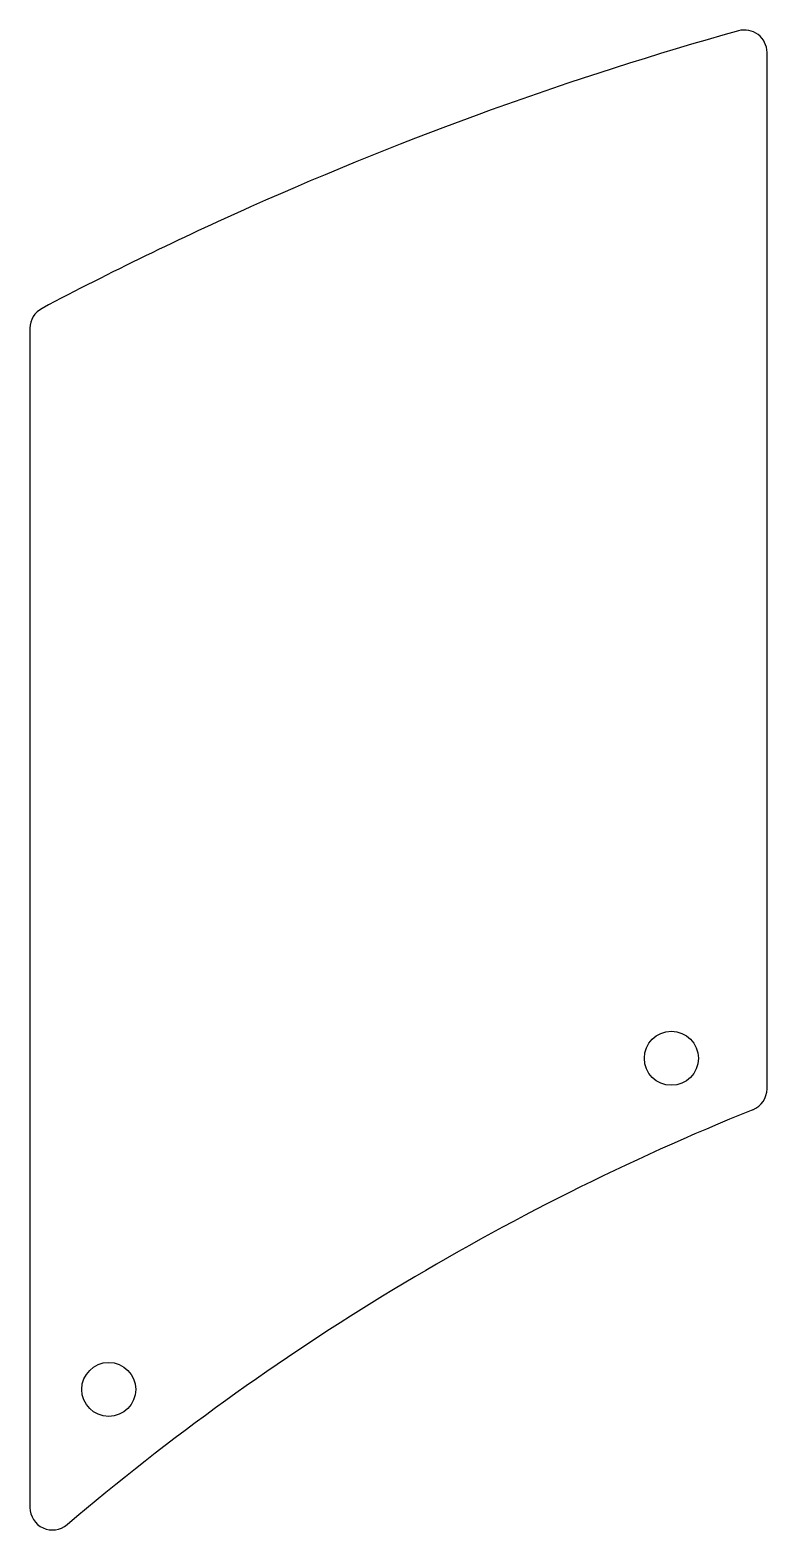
# Model space of a CAD drawing. Header units: millimetres. Extents: x -119.2 to -86.5, y -4.8 to 61.9.
import ezdxf

# ---------------------------------------------------------------- set-up
doc = ezdxf.new("R2010")
doc.units = ezdxf.units.MM
doc.layers.get('0').update_dxf_attribs({"linetype": 'CONTINUOUS'})

msp = doc.modelspace()

# ---------------------------------------------------------------- linework, layer by layer
for p, q in [((-86.475, 14.831), (-86.475, 60.881)), ((-119.225, 48.626), (-119.225, -3.774))]:
    msp.add_line(p, q)
for centre in [(-90.725, 16.186), (-115.725, 1.472)]:
    msp.add_circle(centre, 1.2)
for centre, radius, start, end in [((-45.433, -89.311), 156.965, 105.63811, 114.05733), ((-87.475, 60.881), 1, 0, 105.63811), ((-45.386, -89.444), 157.106, 114.05321, 117.81385), ((-118.225, 48.626), 1, 117.81385, 180), ((-87.475, 14.831), 1, 291.98064, 360), ((-45.433, -89.311), 111.308, 111.98383, 130.39808), ((-118.225, -3.774), 1, 180, 310.37211)]:
    msp.add_arc(centre, radius, start, end)

doc.saveas('drawing.dxf')
